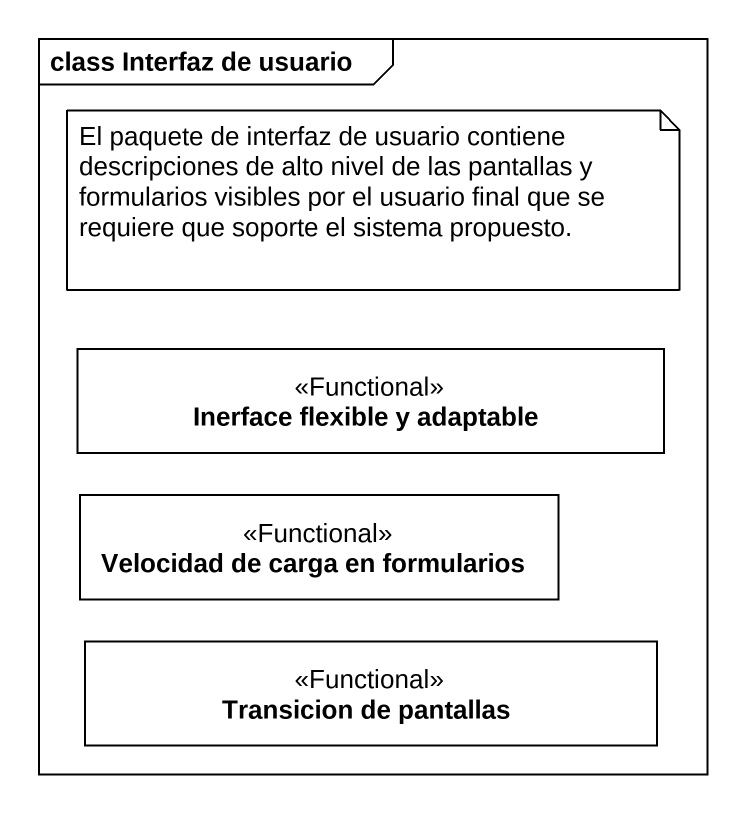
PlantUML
@startuml
mainframe class Interfaz de usuario
hide circle
hide empty members
class "Inerface flexible y adaptable" as Inerface_flexible_y <<Functional>>
class "Velocidad de carga en formularios" as Velocidad_de_carga_en <<Functional>>
class "Transicion de pantallas" as Transicion_de_pantallas <<Functional>>
note as N1
  El paquete de interfaz de usuario contiene descripciones de alto nivel de las pantallas y formularios visibles por el usuario final que se requiere que soporte el sistema propuesto.
end note
@enduml
